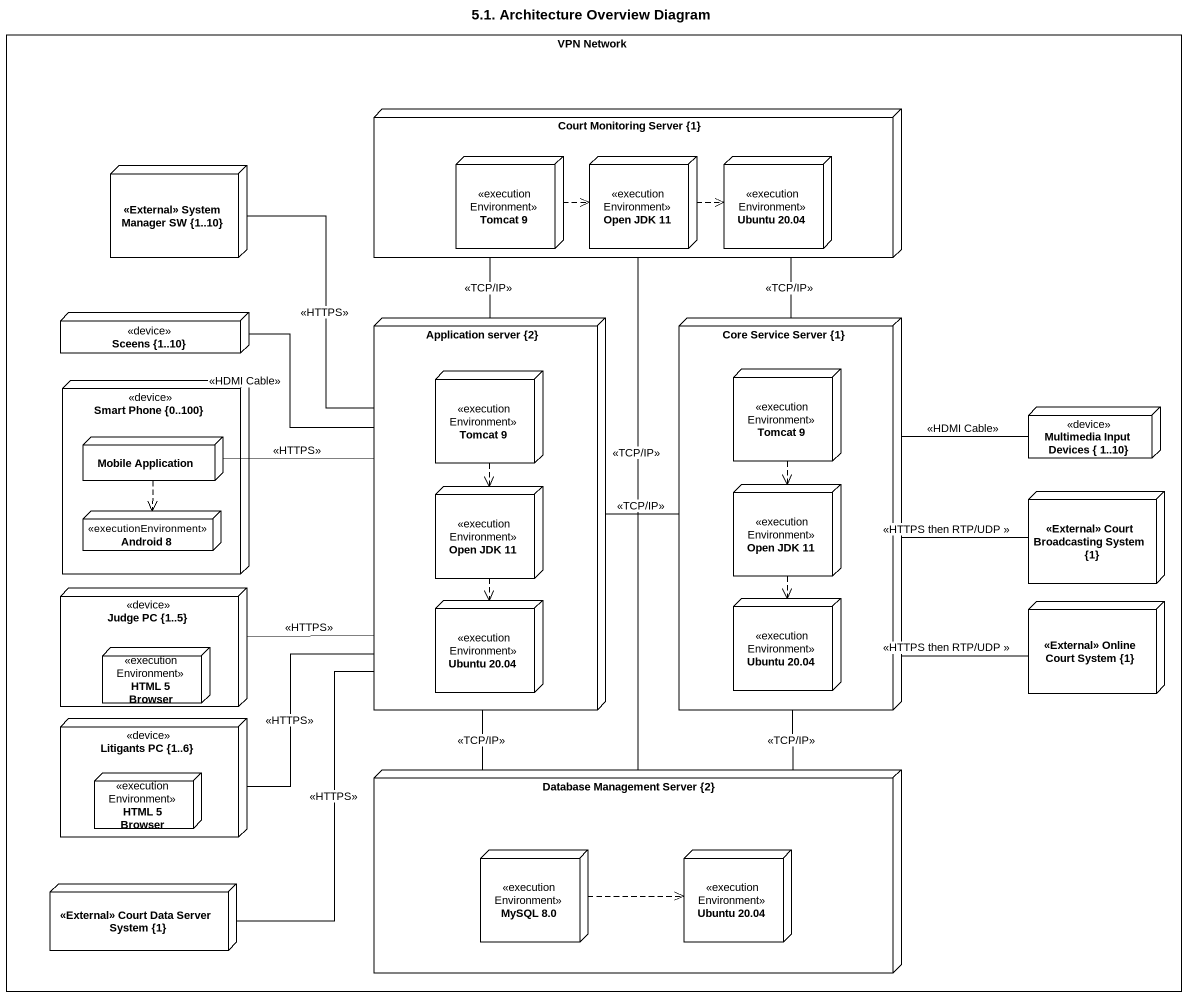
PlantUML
@startuml
title 5.1. Architecture Overview Diagram
rectangle "VPN Network" as VPN_Network {
  node "Court Monitoring Server {1}" as Court_Monitoring_Server_1 {
    node "Tomcat 9" as Tomcat_9 <<executionEnvironment>>
    node "Open JDK 11" as Open_JDK_11 <<executionEnvironment>>
    node "Ubuntu 20.04" as Ubuntu_20_04 <<executionEnvironment>>
  }
  node "<<External>> System Manager SW {1..10}" as External_System_Manager_SW
  node "Sceens {1..10}" as Sceens_1_10 <<device>>
  node "Application server {2}" as Application_server_2 {
    node "Tomcat 9" as Tomcat_9_2 <<executionEnvironment>>
    node "Open JDK 11" as Open_JDK_11_2 <<executionEnvironment>>
    node "Ubuntu 20.04" as Ubuntu_20_04_2 <<executionEnvironment>>
  }
  node "Core Service Server {1}" as Core_Service_Server_1 {
    node "Tomcat 9" as Tomcat_9_3 <<executionEnvironment>>
    node "Open JDK 11" as Open_JDK_11_3 <<executionEnvironment>>
    node "Ubuntu 20.04" as Ubuntu_20_04_3 <<executionEnvironment>>
  }
  node "Smart Phone {0..100}" as Smart_Phone_0_100 <<device>> {
    node "Mobile Application" as Mobile_Application
    node "Android 8" as Android_8 <<executionEnvironment>>
  }
  node "Multimedia Input Devices { 1..10}" as Multimedia_Input_Devices_1 <<device>>
  node "<<External>> Court Broadcasting System {1}" as External_Court_Broadcasting
  node "Judge PC {1..5}" as Judge_PC_1_5 <<device>> {
    node "HTML 5 Browser" as HTML_5_Browser <<executionEnvironment>>
  }
  node "<<External>> Online Court System {1}" as External_Online_Court
  node "Litigants PC {1..6}" as Litigants_PC_1_6 <<device>> {
    node "HTML 5 Browser" as HTML_5_Browser_2 <<executionEnvironment>>
  }
  node "Database Management Server {2}" as Database_Management_Server_2 {
    node "MySQL 8.0" as MySQL_8_0 <<executionEnvironment>>
    node "Ubuntu 20.04" as Ubuntu_20_04_4 <<executionEnvironment>>
  }
  node "<<External>> Court Data Server System {1}" as External_Court_Data_Server
}
Court_Monitoring_Server_1 -- Application_server_2 : <<TCP/IP>>
Court_Monitoring_Server_1 -- Core_Service_Server_1 : <<TCP/IP>>
Court_Monitoring_Server_1 -- Database_Management_Server_2 : <<TCP/IP>>
External_System_Manager_SW -- Application_server_2 : <<HTTPS>>
Tomcat_9 .right.> Open_JDK_11
Open_JDK_11 .right.> Ubuntu_20_04
Sceens_1_10 -right- Application_server_2 : <<HDMI Cable>>
Application_server_2 -right- Core_Service_Server_1 : <<TCP/IP>>
Application_server_2 -- Database_Management_Server_2 : <<TCP/IP>>
Core_Service_Server_1 -right- External_Court_Broadcasting : <<HTTPS then RTP/UDP >>
Core_Service_Server_1 -right- External_Online_Court : <<HTTPS then RTP/UDP >>
Core_Service_Server_1 -- Database_Management_Server_2 : <<TCP/IP>>
Tomcat_9_2 ..> Open_JDK_11_2
Tomcat_9_3 ..> Open_JDK_11_3
Mobile_Application -right- Application_server_2 : <<HTTPS>>
Mobile_Application ..> Android_8
Multimedia_Input_Devices_1 -left- Core_Service_Server_1 : <<HDMI Cable>>
Open_JDK_11_2 ..> Ubuntu_20_04_2
Open_JDK_11_3 ..> Ubuntu_20_04_3
Judge_PC_1_5 -right- Application_server_2 : <<HTTPS>>
Litigants_PC_1_6 -up- Application_server_2 : <<HTTPS>>
MySQL_8_0 .right.> Ubuntu_20_04_4
External_Court_Data_Server -up- Application_server_2 : <<HTTPS>>
@enduml
